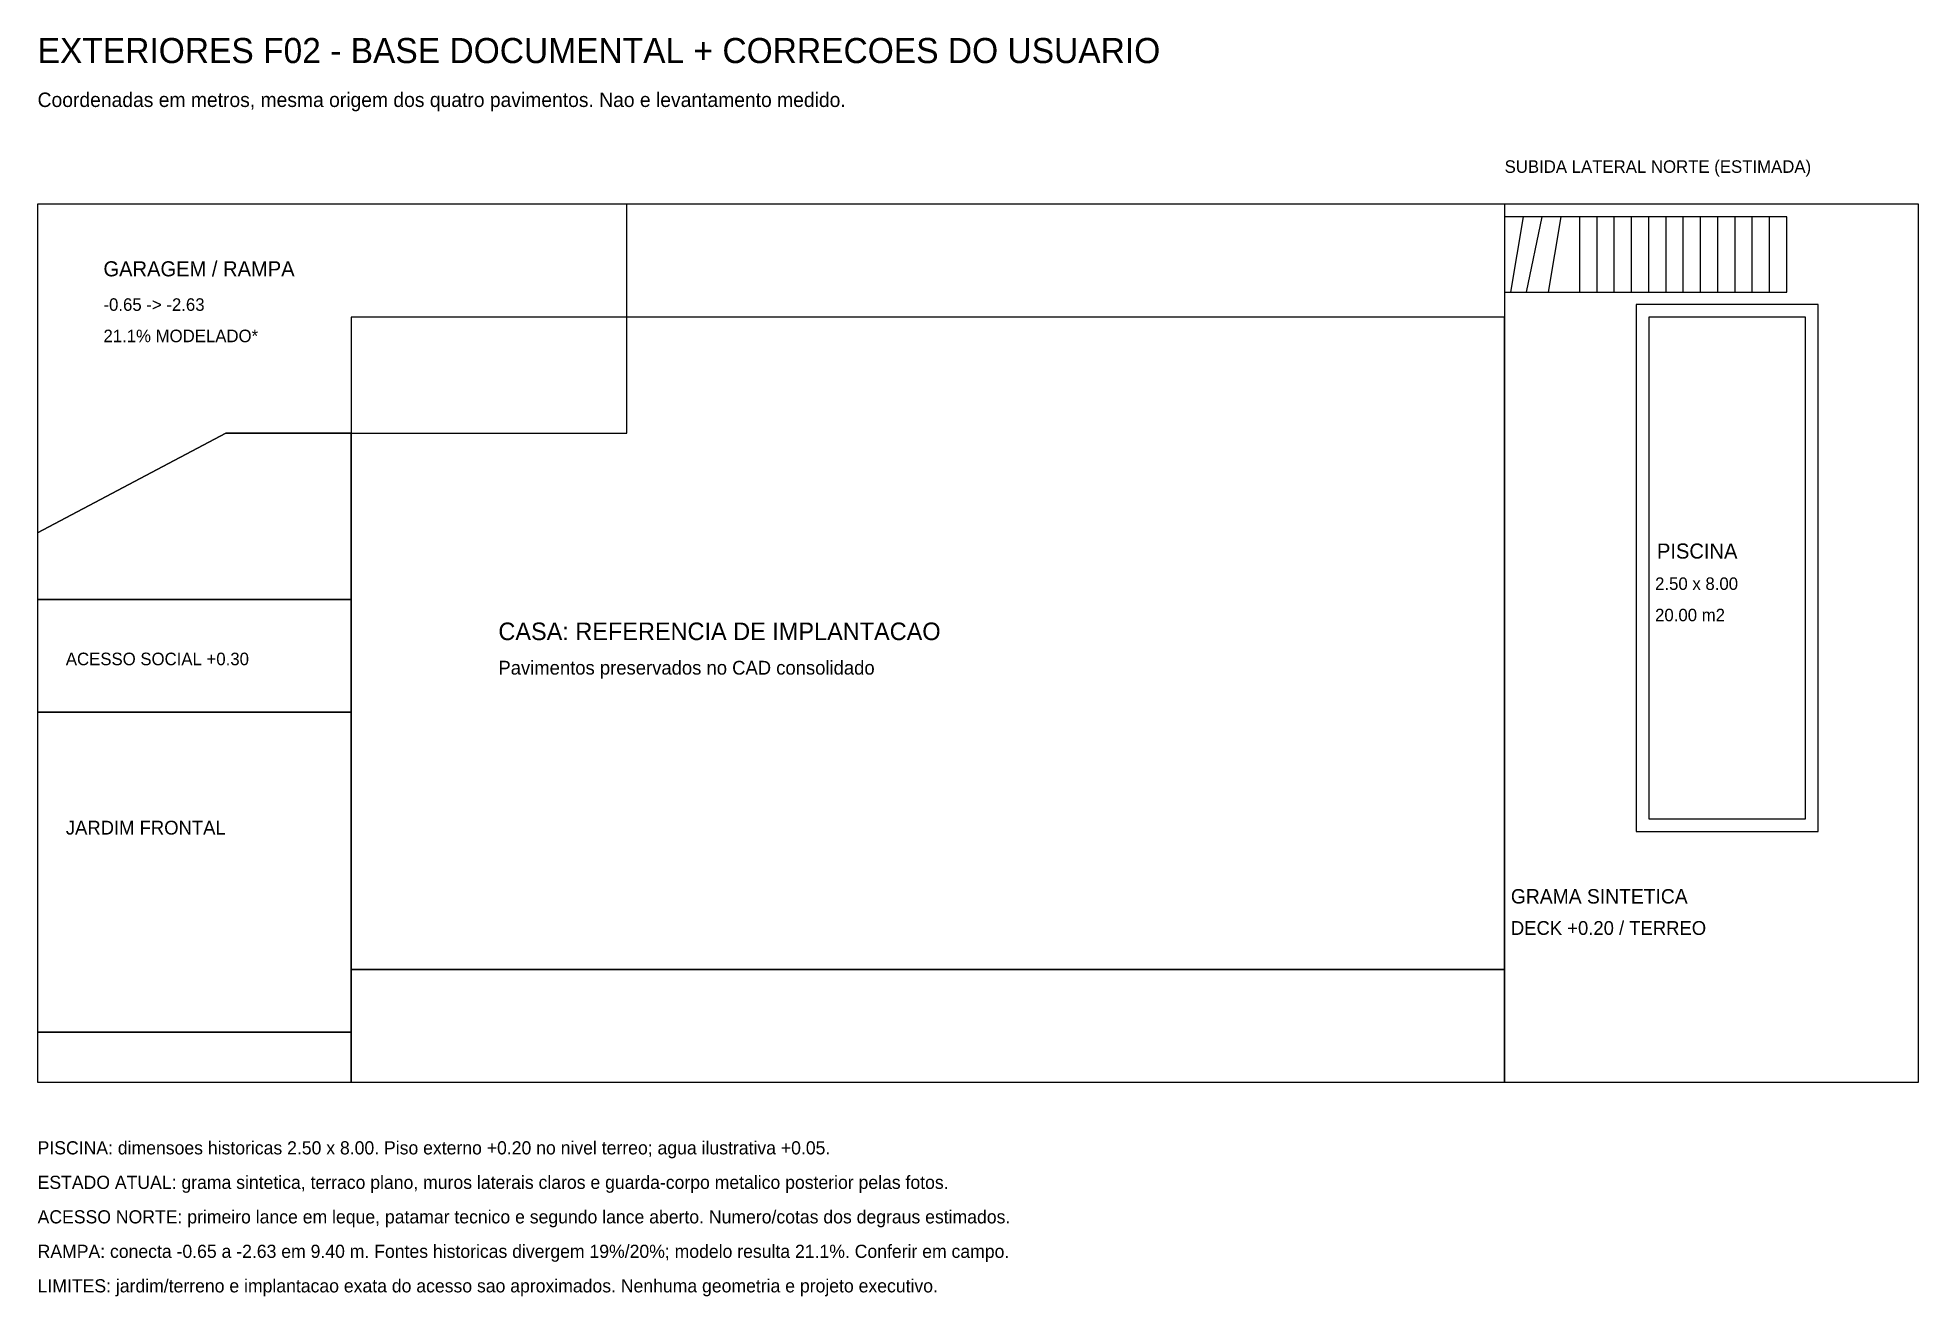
# Model space of a CAD drawing. Header units: metres. Extents: x -10.8 to 19.1, y -5.5 to 14.6.
import ezdxf

# ---------------------------------------------------------------- set-up
doc = ezdxf.new("R2010")
doc.units = ezdxf.units.M
for name, color, linetype in [('ACESSO_ESTIMADO', 30, 'Continuous'), ('CASA_REFERENCIA', 8, 'Continuous'), ('GRAMA_SINTETICA', 3, 'Continuous'), ('JARDIM', 3, 'Continuous'), ('LOTE', 7, 'Continuous'), ('NOTAS', 7, 'Continuous'), ('PISCINA', 4, 'Continuous'), ('RAMPA', 8, 'Continuous')]:
    doc.layers.add(name, color=color, linetype=linetype)

msp = doc.modelspace()

# ---------------------------------------------------------------- linework, layer by layer
at = {"layer": 'ACESSO_ESTIMADO'}
msp.add_lwpolyline([(12.55, 10.55), (17.05, 10.55), (17.05, 11.75), (12.55, 11.75)], close=True, dxfattribs=at)
for points in [[(12.65, 10.55), (12.85, 11.75)], [(12.9, 10.55), (13.15, 11.75)], [(13.25, 10.55), (13.45, 11.75)], [(13.75, 10.55), (13.75, 11.75)], [(14.025, 10.55), (14.025, 11.75)], [(14.3, 10.55), (14.3, 11.75)], [(14.575, 10.55), (14.575, 11.75)], [(14.85, 10.55), (14.85, 11.75)], [(15.125, 10.55), (15.125, 11.75)], [(15.4, 10.55), (15.4, 11.75)], [(15.675, 10.55), (15.675, 11.75)], [(15.95, 10.55), (15.95, 11.75)], [(16.225, 10.55), (16.225, 11.75)], [(16.5, 10.55), (16.5, 11.75)], [(16.775, 10.55), (16.775, 11.75)], [(17.05, 10.55), (17.05, 11.75)]]:
    msp.add_lwpolyline(points, dxfattribs=at)
at = {"layer": 'CASA_REFERENCIA'}
msp.add_lwpolyline([(-5.85, -0.25), (12.55, -0.25), (12.55, 10.15), (-5.85, 10.15)], close=True, dxfattribs=at)
at = {"layer": 'GRAMA_SINTETICA'}
msp.add_lwpolyline([(12.55, -2.05), (19.15, -2.05), (19.15, 11.95), (12.55, 11.95)], close=True, dxfattribs=at)
at = {"layer": 'JARDIM'}
for points in [[(-10.85, 5.65), (-5.85, 5.65), (-5.85, 8.3), (-7.85, 8.3), (-10.85, 6.71)], [(-10.85, -1.25), (-5.85, -1.25), (-5.85, 3.85), (-10.85, 3.85)]]:
    msp.add_lwpolyline(points, close=True, dxfattribs=at)
at = {"layer": 'LOTE'}
msp.add_lwpolyline([(-10.85, -2.05), (19.15, -2.05), (19.15, 11.95), (-10.85, 11.95)], close=True, dxfattribs=at)
at = {"layer": 'PISCINA'}
for points in [[(14.65, 1.95), (17.55, 1.95), (17.55, 10.35), (14.65, 10.35)], [(14.85, 2.15), (17.35, 2.15), (17.35, 10.15), (14.85, 10.15)]]:
    msp.add_lwpolyline(points, close=True, dxfattribs=at)
at = {"layer": 'RAMPA'}
for points in [[(-10.85, 6.71), (-7.85, 8.3), (-1.45, 8.3), (-1.45, 11.95), (-10.85, 11.95)], [(-10.85, 3.85), (-5.85, 3.85), (-5.85, 5.65), (-10.85, 5.65)], [(-5.85, -2.05), (12.55, -2.05), (12.55, -0.25), (-5.85, -0.25)], [(-10.85, -2.05), (-5.85, -2.05), (-5.85, -1.25), (-10.85, -1.25)]]:
    msp.add_lwpolyline(points, close=True, dxfattribs=at)

# ---------------------------------------------------------------- texts
at = {"layer": 'NOTAS'}
for s, height, p in [('EXTERIORES F02 - BASE DOCUMENTAL + CORRECOES DO USUARIO', 0.4, (-10.85, 14.2)), ('Coordenadas em metros, mesma origem dos quatro pavimentos. Nao e levantamento medido.', 0.23, (-10.85, 13.5)), ('SUBIDA LATERAL NORTE (ESTIMADA)', 0.2, (12.55, 12.45)), ('GARAGEM / RAMPA', 0.24, (-9.8, 10.8)), ('-0.65 -> -2.63', 0.2, (-9.8, 10.25)), ('21.1% MODELADO*', 0.2, (-9.8, 9.75)), ('PISCINA', 0.24, (14.98, 6.3)), ('2.50 x 8.00', 0.2, (14.95, 5.8)), ('20.00 m2', 0.2, (14.95, 5.3)), ('CASA: REFERENCIA DE IMPLANTACAO', 0.28, (-3.5, 5)), ('ACESSO SOCIAL +0.30', 0.2, (-10.4, 4.6)), ('Pavimentos preservados no CAD consolidado', 0.22, (-3.5, 4.45)), ('JARDIM FRONTAL', 0.22, (-10.4, 1.9)), ('GRAMA SINTETICA', 0.23, (12.65, 0.8)), ('DECK +0.20 / TERREO', 0.22, (12.65, 0.3)), ('PISCINA: dimensoes historicas 2.50 x 8.00. Piso externo +0.20 no nivel terreo; agua ilustrativa +0.05.', 0.21, (-10.85, -3.2)), ('ESTADO ATUAL: grama sintetica, terraco plano, muros laterais claros e guarda-corpo metalico posterior pelas fotos.', 0.21, (-10.85, -3.75)), ('ACESSO NORTE: primeiro lance em leque, patamar tecnico e segundo lance aberto. Numero/cotas dos degraus estimados.', 0.21, (-10.85, -4.3)), ('RAMPA: conecta -0.65 a -2.63 em 9.40 m. Fontes historicas divergem 19%/20%; modelo resulta 21.1%. Conferir em campo.', 0.21, (-10.85, -4.85)), ('LIMITES: jardim/terreno e implantacao exata do acesso sao aproximados. Nenhuma geometria e projeto executivo.', 0.21, (-10.85, -5.4))]:
    msp.add_text(s, height=height, dxfattribs=at).set_placement(p)

doc.saveas('drawing.dxf')
